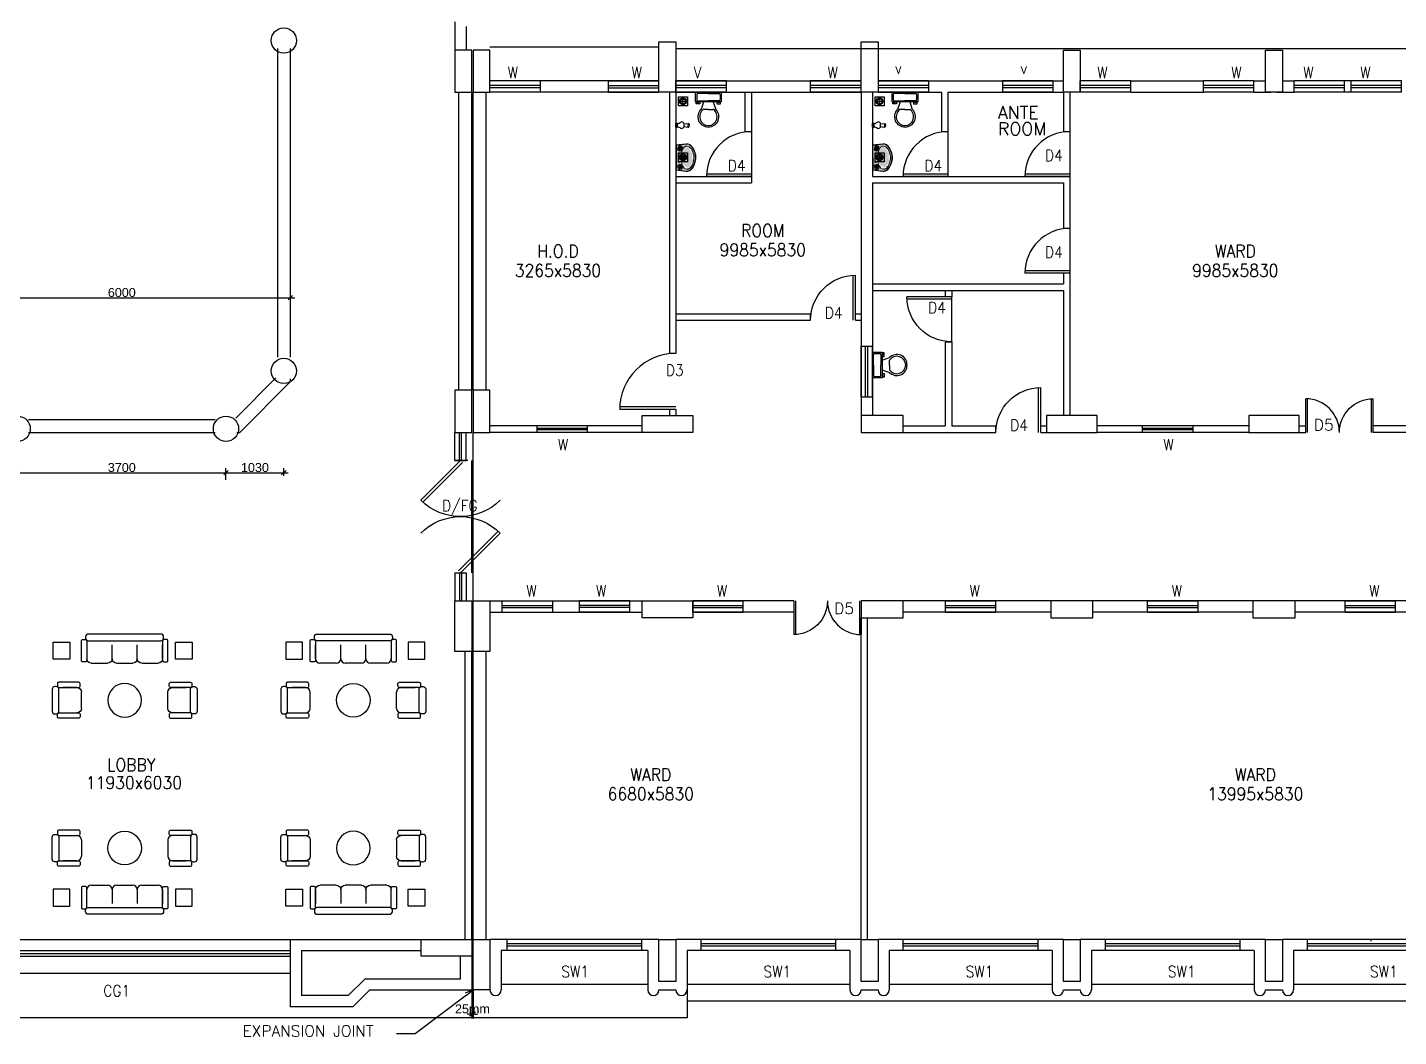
# Model space of a CAD drawing. Extents: x 10161149 to 10263331, y -3696053 to -3547728.
# Drawn here: x 10213620 to 10238035, y -3671174 to -3653199 of the extents above; entities that cross this region are included whole.
import ezdxf
from ezdxf.enums import TextEntityAlignment as Align

# ---------------------------------------------------------------- set-up
doc = ezdxf.new("R2010")
doc.units = 0
doc.header["$MEASUREMENT"] = 0
doc.header["$PDMODE"] = 35
doc.linetypes.add('DASHED', pattern=[0.75, 0.5, -0.25])
doc.layers.get('0').update_dxf_attribs({"linetype": 'CONTINUOUS'})
doc.layers.get('Defpoints').update_dxf_attribs({"linetype": 'CONTINUOUS'})
for name, color, linetype in [('25', 6, 'CONTINUOUS'), ('5', 3, 'CONTINUOUS'), ('COL', 2, 'CONTINUOUS'), ('DAS', 1, 'DASHED'), ('DIM', 8, 'CONTINUOUS'), ('dim1', 5, 'CONTINUOUS'), ('DOOR', 31, 'CONTINUOUS'), ('EWC', 5, 'CONTINUOUS'), ('Exi. Walls', 170, 'CONTINUOUS'), ('floor trap', 9, 'CONTINUOUS'), ('FUR', 6, 'CONTINUOUS'), ('Furn-Hat', 145, 'CONTINUOUS'), ('soil pipe', 10, 'CONTINUOUS'), ('tap', 8, 'CONTINUOUS'), ('Toi-Euip', 8, 'CONTINUOUS'), ('TXW', 6, 'CONTINUOUS'), ('Venti', 161, 'CONTINUOUS'), ('Window', 4, 'CONTINUOUS')]:
    doc.layers.add(name, color=color, linetype=linetype)
doc.layers.add('toi-fix', color=46, linetype='CONTINUOUS', lineweight=18)
doc.styles.add('ROMANS', font='arial.ttf')
doc.styles.get("Standard").update_dxf_attribs({"font": 'romans.shx'})
doc.dimstyles.new('int. dim', dxfattribs={"dimtxt": 160, "dimasz": 80, "dimexe": 80, "dimexo": 0, "dimgap": 10, "dimtad": 1, "dimdec": 0, "dimzin": 12, "dimdsep": 46, "dimtxsty": 'ROMANS', "dimblk": 'OBLIQUE', "dimcen": 1.5, "dimdle": 80, "dimclrd": 5, "dimclre": 5, "dimclrt": 4, "dimadec": 0, "dimazin": 0, "dimtfac": 1, "dimtdec": 0, "dimtix": 1, "dimtmove": 2, "dimatfit": 3, "dimfxl": 1, "dimtolj": 1, "dimtzin": 0, "dimlwd": -1, "dimlwe": -1, "dimarcsym": 0})

# ---------------------------------------------------------------- blocks, each defined once
blk = doc.blocks.new('WINP')
at = {"layer": 'Window'}
for p, q in [((0, 0), (0, 1)), ((0, 1), (1, 1)), ((1, 0), (1, 1)), ((0, 0.6), (1, 0.6)), ((0, 0.4), (1, 0.4)), ((0, 0), (1, 0))]:
    blk.add_line(p, q, dxfattribs=at)
blk = doc.blocks.new('_Oblique')
at = {"color": 0, "linetype": 'ByBlock', "lineweight": -2}
blk.add_line((-0.5, -0.5), (0.5, 0.5), dxfattribs=at)
blk = doc.blocks.new('*D60')
at = {"layer": 'Defpoints', "color": 0, "lineweight": -3, "transparency": 16777216}
for p in [(10217156, -3661131), (10213446, -3661255), (10217156, -3661255)]:
    blk.add_point(p, dxfattribs=at)
at = {"layer": 'dim1', "color": 5, "transparency": 16777216}
for p, q in [((10213366, -3661131), (10217236, -3661131)), ((10213446, -3661255), (10213446, -3661051)), ((10217156, -3661255), (10217156, -3661051))]:
    blk.add_line(p, q, dxfattribs=at)
at = {"layer": 'dim1', "color": 5, "transparency": 16777216, "xscale": 80, "yscale": 80, "zscale": 80, "rotation": 180}
blk.add_blockref('_Oblique', (10213446, -3661131), dxfattribs=at)
at = {"layer": 'dim1', "color": 5, "transparency": 16777216, "xscale": 80, "yscale": 80, "zscale": 80}
blk.add_blockref('_Oblique', (10217156, -3661131), dxfattribs=at)
at = {"layer": 'dim1', "color": 4, "transparency": 16777216, "insert": (10215301, -3661039), "char_height": 160, "attachment_point": 5, "style": 'ROMANS'}
blk.add_mtext('\\A1;3700', dxfattribs=at)
blk = doc.blocks.new('BLK')
at = {"layer": 'DIM', "color": 6}
blk.add_line((-1, 0), (0, 0), dxfattribs=at)
at = {"layer": 'DIM'}
blk.add_line((0, 0), (-0.97, -0.26), dxfattribs=at)
blk = doc.blocks.new('*D64')
at = {"layer": 'Defpoints', "color": 0, "lineweight": -3, "transparency": 16777216}
for p in [(10221531, -3670343), (10221556, -3670343), (10221531, -3670773)]:
    blk.add_point(p, dxfattribs=at)
at = {"layer": 'dim1', "color": 5, "transparency": 16777216}
for p, q in [((10221531, -3670343), (10221531, -3670853)), ((10221556, -3670343), (10221556, -3670853)), ((10221531, -3670773), (10221451, -3670773)), ((10221556, -3670773), (10221531, -3670773)), ((10221556, -3670773), (10221636, -3670773))]:
    blk.add_line(p, q, dxfattribs=at)
at = {"layer": 'dim1', "color": 5, "transparency": 16777216, "xscale": 80, "yscale": 80, "zscale": 80}
blk.add_blockref('_Oblique', (10221531, -3670773), dxfattribs=at)
at = {"layer": 'dim1', "color": 5, "transparency": 16777216, "xscale": 80, "yscale": 80, "zscale": 80, "rotation": 180}
blk.add_blockref('_Oblique', (10221556, -3670773), dxfattribs=at)
at = {"layer": 'dim1', "color": 4, "transparency": 16777216, "insert": (10221544, -3670681), "char_height": 160, "attachment_point": 5, "style": 'ROMANS'}
blk.add_mtext('\\A1;25mm', dxfattribs=at)
blk = doc.blocks.new('*D65')
at = {"layer": 'Defpoints', "color": 0, "lineweight": -3, "transparency": 16777216}
for p in [(10217156, -3661187), (10218186, -3661131), (10218186, -3661187)]:
    blk.add_point(p, dxfattribs=at)
at = {"layer": 'dim1', "color": 5, "transparency": 16777216}
for p, q in [((10217076, -3661131), (10218266, -3661131)), ((10217156, -3661187), (10217156, -3661051)), ((10218186, -3661187), (10218186, -3661051))]:
    blk.add_line(p, q, dxfattribs=at)
at = {"layer": 'dim1', "color": 5, "transparency": 16777216, "xscale": 80, "yscale": 80, "zscale": 80, "rotation": 180}
blk.add_blockref('_Oblique', (10217156, -3661131), dxfattribs=at)
at = {"layer": 'dim1', "color": 5, "transparency": 16777216, "xscale": 80, "yscale": 80, "zscale": 80}
blk.add_blockref('_Oblique', (10218186, -3661131), dxfattribs=at)
at = {"layer": 'dim1', "color": 4, "transparency": 16777216, "insert": (10217671, -3661039), "char_height": 160, "attachment_point": 5, "style": 'ROMANS'}
blk.add_mtext('\\A1;1030', dxfattribs=at)
blk = doc.blocks.new('DOORP')
at = {"layer": 'DOOR'}
for p, q in [((0, 0), (0, 1)), ((0.05, 0), (0.05, 0.999))]:
    blk.add_line(p, q, dxfattribs=at)
at = {"layer": 'DOOR', "color": 145}
blk.add_arc((0, 0), 1, 0, 90, dxfattribs=at)
blk = doc.blocks.new('*D80')
at = {"layer": 'Defpoints', "color": 0, "lineweight": -3, "transparency": 16777216}
for p in [(10212301, -3657857), (10218301, -3657857), (10218301, -3658013)]:
    blk.add_point(p, dxfattribs=at)
at = {"layer": 'dim1', "color": 5, "transparency": 16777216}
for p, q in [((10212221, -3658013), (10218381, -3658013)), ((10212301, -3657857), (10212301, -3658093)), ((10218301, -3657857), (10218301, -3658093))]:
    blk.add_line(p, q, dxfattribs=at)
at = {"layer": 'dim1', "color": 5, "transparency": 16777216, "xscale": 80, "yscale": 80, "zscale": 80, "rotation": 180}
blk.add_blockref('_Oblique', (10212301, -3658013), dxfattribs=at)
at = {"layer": 'dim1', "color": 5, "transparency": 16777216, "xscale": 80, "yscale": 80, "zscale": 80}
blk.add_blockref('_Oblique', (10218301, -3658013), dxfattribs=at)
at = {"layer": 'dim1', "color": 4, "transparency": 16777216, "insert": (10215301, -3657921), "char_height": 160, "attachment_point": 5, "style": 'ROMANS'}
blk.add_mtext('\\A1;6000', dxfattribs=at)
blk = doc.blocks.new('SFA')
at = {"layer": 'FUR'}
for p, q in [((5.03, 11.78), (5.03, 8.88)), ((20.45, 11.78), (20.45, 8.88)), ((4.23, 8.08), (1.76, 8.08)), ((21.25, 8.08), (23.72, 8.08)), ((5.99, 0.48), (5.99, 2.95)), ((6.79, 3.75), (9.69, 3.75)), ((10.49, 2.95), (10.49, 0.47)), ((11.29, 3.75), (14.19, 3.75)), ((14.99, 2.95), (14.99, 0.47)), ((15.79, 3.75), (18.69, 3.75)), ((19.49, 2.95), (19.49, 0.48))]:
    blk.add_line(p, q, dxfattribs=at)
for points in [[(1.03, 12.29), (1.03, 8.37, -0.414214), (0.55, 7.89), (0.31, 7.89, -0.414214), (-0.17, 8.37), (-0.17, 12.29, -0.414214), (0.31, 12.77), (0.55, 12.77, -0.414214)], [(4.79, 12.82), (4.79, 13.3, 0.414214), (4.55, 13.54), (1.03, 13.54, 0.414214), (0.79, 13.3), (0.79, 12.82, 0.414214), (1.03, 12.58), (4.55, 12.58, 0.414214)], [(4.79, 12.82), (4.79, 13.3, 0.414214), (4.55, 13.54), (1.03, 13.54, 0.414214), (0.79, 13.3), (0.79, 12.82, 0.414214), (1.03, 12.58), (4.55, 12.58, 0.414214)], [(20.69, 12.82), (20.69, 13.3, -0.414214), (20.93, 13.54), (24.45, 13.54, -0.414214), (24.69, 13.3), (24.69, 12.82, -0.414214), (24.45, 12.58), (20.93, 12.58, -0.414214)], [(20.69, 12.82), (20.69, 13.3, -0.414214), (20.93, 13.54), (24.45, 13.54, -0.414214), (24.69, 13.3), (24.69, 12.82, -0.414214), (24.45, 12.58), (20.93, 12.58, -0.414214)], [(24.45, 12.29), (24.45, 8.37, 0.414214), (24.93, 7.89), (25.17, 7.89, 0.414214), (25.65, 8.37), (25.65, 12.29, 0.414214), (25.17, 12.77), (24.93, 12.77, 0.414214)], [(4.79, 7.84), (4.79, 7.36, -0.414214), (4.55, 7.12), (1.03, 7.12, -0.414214), (0.79, 7.36), (0.79, 7.84, -0.414214), (1.03, 8.08), (4.55, 8.08, -0.414214)], [(20.69, 7.84), (20.69, 7.36, 0.414214), (20.93, 7.12), (24.45, 7.12, 0.414214), (24.69, 7.36), (24.69, 7.84, 0.414214), (24.45, 8.08), (20.93, 8.08, 0.414214)], [(5.75, 3.51), (5.27, 3.51, 0.414214), (5.03, 3.27), (5.03, -0.25, 0.414214), (5.27, -0.49), (5.75, -0.49, 0.414214), (5.99, -0.25), (5.99, 3.27, 0.414214)], [(19.73, 3.51), (20.21, 3.51, -0.414214), (20.45, 3.27), (20.45, -0.25, -0.414214), (20.21, -0.49), (19.73, -0.49, -0.414214), (19.49, -0.25), (19.49, 3.27, -0.414214)], [(6.27, -0.25), (19.2, -0.25, -0.414214), (19.68, -0.73), (19.68, -0.97, -0.414214), (19.2, -1.45), (6.27, -1.45, -0.414214), (5.79, -0.97), (5.79, -0.73, -0.414214)]]:
    blk.add_lwpolyline(points, format="xyb", close=True, dxfattribs=at)
at = {"layer": 'FUR', "linetype": 'ByBlock'}
for points in [[(3, 0), (3, 3), (0, 3), (0, 0)], [(24.78, 0), (24.78, 3), (21.78, 3), (21.78, 0)]]:
    blk.add_lwpolyline(points, close=True, dxfattribs=at)
blk.add_circle((12.74, 10.33), 3, dxfattribs=at)
at = {"layer": 'FUR'}
for centre, start, end in [((4.23, 11.78), 0, 90), ((21.25, 11.78), 90, 180), ((4.23, 8.88), 270, 0), ((21.25, 8.88), 180, 270), ((6.79, 2.95), 90, 180), ((9.69, 2.95), 0, 90), ((11.29, 2.95), 90, 180), ((14.19, 2.95), 0, 90), ((15.79, 2.95), 90, 180), ((18.69, 2.95), 0, 90)]:
    blk.add_arc(centre, 0.8, start, end, dxfattribs=at)
blk = doc.blocks.new('VENTP')
at = {"layer": 'Venti'}
for p, q in [((0, 0), (0, 1)), ((0, 1), (1, 1)), ((1, 0), (1, 1)), ((0, 0), (1, 0))]:
    blk.add_line(p, q, dxfattribs=at)
at = {"layer": 'Venti', "ltscale": 2}
for p, q in [((0, 0.6), (1, 0.6)), ((0, 0.4), (1, 0.4))]:
    blk.add_line(p, q, dxfattribs=at)
blk = doc.blocks.new('A$C70ED7303')
at = {"layer": 'EWC', "color": 11}
for p, q in [((0, 0), (229, 0)), ((229, 0), (229, -174)), ((-229, 0), (0, 0)), ((-229, -174), (-229, 0)), ((229, -174), (-229, -174)), ((-218, -207), (-218, -185)), ((-218, -185), (-174, -185)), ((-153, -207), (-218, -207)), ((-207, -44), (-207, -131)), ((0, -22), (-185, -22)), ((-185, -153), (0, -153)), ((-174, -185), (-174, -174)), ((-153, -174), (-153, -207)), ((-87, -174), (-131, -305)), ((0, -22), (185, -22)), ((185, -153), (0, -153)), ((87, -174), (131, -305)), ((153, -174), (153, -207)), ((153, -207), (218, -207)), ((174, -185), (174, -174)), ((218, -185), (174, -185)), ((207, -44), (207, -131)), ((218, -207), (218, -185)), ((0, -305), (-87, -305)), ((0, -305), (87, -305))]:
    blk.add_line(p, q, dxfattribs=at)
for centre, major_axis, start_param, end_param in [((-188, -41), (13.6, -13.6), 2.214297, 4.068888), ((-188, -134), (-13.6, -13.6), 5.35589, 7.21048), ((188, -41), (13.6, -13.6), 0.643501, 2.498091), ((188, -134), (-13.6, -13.6), 0.643501, 2.498091), ((-7, -436), (-128, -128), 4.686239, 7.105146), ((5, -435), (-113, -113), 4.541602, 7.039318), ((7, -436), (56, -172), -0.351019, 2.067888), ((-5, -435), (-113, -113), 0.814663, 3.31238)]:
    blk.add_ellipse(centre, major_axis=major_axis, ratio=1, start_param=start_param, end_param=end_param, dxfattribs=at)
blk = doc.blocks.new('A$C0B5D0E53')
at = {"layer": 'tap', "color": 7}
for p, q in [((0, 11), (0, 47)), ((0, 47), (15, 47)), ((0, 11), (12, 11)), ((1, 45), (12, 45)), ((1, 12), (12, 12)), ((12, 11), (12, 47)), ((12, 11), (15, 11)), ((15, 11), (15, 47)), ((70, 41), (110, 45)), ((70, 45), (70, 12)), ((70, 16), (110, 12))]:
    blk.add_line(p, q, dxfattribs=at)
for centre, radius, start, end in [((3, 43), 2.66, 117.11, 161.7293), ((3, 14), 2.66, 198.2707, 242.89), ((8, 99), 56.2, 277.358, 310.4214), ((8, -42), 56.2, 49.5786, 82.642), ((52, 37), 20.8, 24.7259, 109.7544), ((52, 21), 20.8, 250.2456, 335.2741), ((94, 28), 17.7, 301.8025, 58.5186), ((103, 28), 17.7, 293.45, 66.55)]:
    blk.add_arc(centre, radius, start, end, dxfattribs=at)
blk = doc.blocks.new('FT')
at = {"layer": 'floor trap', "color": 7}
for p, q in [((0, 40), (10, 40)), ((16, 40), (64, 40)), ((40, 16), (40, 64)), ((70, 40), (80, 40))]:
    blk.add_line(p, q, dxfattribs=at)
at = {"layer": 'floor trap', "color": 7, "ltscale": 100}
blk.add_lwpolyline([(80, 0), (0, 0), (0, 80), (80, 80)], close=True, dxfattribs=at)
at = {"layer": 'floor trap', "color": 7}
for radius in [30, 23.7, 21.9]:
    blk.add_circle((40, 40), radius, dxfattribs=at)
blk = doc.blocks.new('2')
at = {"layer": 'Furn-Hat'}
h = blk.add_hatch(color=200, dxfattribs=at)
h.set_gradient(color1=(176, 43, 238), color2=(222, 165, 248), one_color=1, tint=0.81, name='SPHERICAL')
edge = h.paths.add_edge_path()
edge.add_ellipse((0.83, 2.39), major_axis=(0, 2.74), ratio=1, start_angle=253.1333, end_angle=282.8458)
edge.add_ellipse((0.66, 2.28), major_axis=(0, 2.87), ratio=1, start_angle=226.9131, end_angle=256.353, ccw=False)
edge.add_ellipse((1.97, 1.03), major_axis=(0, 1.06), ratio=1, start_angle=191.403, end_angle=227.6151, ccw=False)
edge.add_ellipse((1.95, 0.79), major_axis=(-0.001, 0.832), ratio=1, start_angle=172.9435, end_angle=196.7003, ccw=False)
edge.add_line((1.85, -0.04), (0, 0.17))
edge.add_ellipse((-0.15, 0.37), major_axis=(0, 0.247), ratio=1, start_angle=216.2128, end_angle=239.0995)
edge.add_line((0.07, 0.24), (1.91, 0.03))
edge.add_ellipse((1.98, 0.81), major_axis=(0, 0.781), ratio=1, start_angle=174.8376, end_angle=213.1867)
edge.add_ellipse((1.82, 1.24), major_axis=(0, 1.23), ratio=1, start_angle=208.7339, end_angle=238.1069)
edge.add_ellipse((1.35, 1.89), major_axis=(0, 2), ratio=1, start_angle=229.2631, end_angle=252.9591)
edge.add_ellipse((0.45, 2.43), major_axis=(0, 3.03), ratio=1, start_angle=248.1478, end_angle=293.8025)
edge.add_ellipse((0.67, 2.61), major_axis=(0, 2.75), ratio=1, start_angle=292.3386, end_angle=313.7886)
edge.add_ellipse((1.96, 3.88), major_axis=(0.001, 0.944), ratio=1, start_angle=311.9795, end_angle=362.8452)
edge.add_line((1.91, 4.83), (0.06, 4.62))
edge.add_ellipse((-0.22, 4.44), major_axis=(0, 0.335), ratio=1, start_angle=301.9908, end_angle=318.3316)
edge.add_line((0, 4.69), (1.85, 4.9))
edge.add_ellipse((1.98, 3.91), major_axis=(0, 0.995), ratio=1, start_angle=311.3713, end_angle=367.5939, ccw=False)
edge.add_ellipse((0.6, 2.54), major_axis=(0, 2.94), ratio=1, start_angle=278.9603, end_angle=313.5987, ccw=False)
h = blk.add_hatch(color=200, dxfattribs=at)
h.set_gradient(color1=(176, 43, 238), color2=(222, 165, 248), one_color=1, tint=0.81, name='INVCYLINDER')
edge = h.paths.add_edge_path()
edge.add_ellipse((-0.15, 0.37), major_axis=(0, 0.247), ratio=1, start_angle=239.0995, end_angle=258.8462, ccw=False)
edge.add_line((0.07, 0.24), (0, 0.25))
edge.add_line((0, 0.25), (0, 4.61))
edge.add_line((0, 4.61), (0.06, 4.62))
edge.add_ellipse((-0.22, 4.44), major_axis=(0, 0.335), ratio=1, start_angle=279.6212, end_angle=301.9908, ccw=False)
edge.add_line((0.11, 4.5), (0.1, 0.32))
h = blk.add_hatch(color=201, dxfattribs=at)
h.set_gradient(color1=(213, 142, 246), color2=(222, 165, 248), one_color=1, tint=0.81, name='SPHERICAL')
edge = h.paths.add_edge_path()
edge.add_ellipse((-0.22, 4.44), major_axis=(0, 0.335), ratio=1, start_angle=279.6212, end_angle=301.9908)
edge.add_line((0.06, 4.62), (1.91, 4.83))
edge.add_ellipse((1.96, 3.88), major_axis=(0.001, 0.944), ratio=1, start_angle=311.9795, end_angle=362.8452, ccw=False)
edge.add_ellipse((0.67, 2.61), major_axis=(0, 2.75), ratio=1, start_angle=292.3386, end_angle=313.7886, ccw=False)
edge.add_ellipse((0.45, 2.43), major_axis=(0, 3.03), ratio=1, start_angle=248.1478, end_angle=293.8025, ccw=False)
edge.add_ellipse((1.35, 1.89), major_axis=(0, 2), ratio=1, start_angle=229.2631, end_angle=252.9591, ccw=False)
edge.add_ellipse((1.82, 1.24), major_axis=(0, 1.23), ratio=1, start_angle=208.7339, end_angle=238.1069, ccw=False)
edge.add_ellipse((1.98, 0.81), major_axis=(0, 0.781), ratio=1, start_angle=174.8376, end_angle=213.1867, ccw=False)
edge.add_line((1.91, 0.03), (0.07, 0.24))
edge.add_ellipse((-0.15, 0.37), major_axis=(0, 0.247), ratio=1, start_angle=239.0995, end_angle=258.8462)
edge.add_line((0.1, 0.32), (0.11, 4.5))
edge = h.paths.add_edge_path(flags=16)
edge.add_ellipse((0.54, 1.68), major_axis=(0.0002, 0.0643), ratio=1, start_angle=0, end_angle=360, ccw=False)
edge = h.paths.add_edge_path(flags=16)
edge.add_ellipse((0.75, 0.77), major_axis=(0.001, 0.492), ratio=1, start_angle=372.9151, end_angle=415.0496)
edge.add_ellipse((0.66, 0.93), major_axis=(0, 0.34), ratio=1, start_angle=68.6534, end_angle=118.0903)
edge.add_ellipse((1.55, 1.19), major_axis=(0, 1.26), ratio=1, start_angle=109.4436, end_angle=129.259)
edge.add_ellipse((0.76, 0.48), major_axis=(0, 0.207), ratio=1, start_angle=116.7852, end_angle=207.4853)
edge.add_ellipse((0.68, 0.84), major_axis=(0.003, 0.569), ratio=1, start_angle=198.6155, end_angle=235.2982)
edge.add_ellipse((1.01, 0.63), major_axis=(0, 0.179), ratio=1, start_angle=230.4595, end_angle=309.5311)
edge.add_arc((1.2, 0.8), 0.086, 143.8926, 223.9597, ccw=False)
edge.add_arc((1.21, 0.82), 0.0872, 59.6713, 155.4896, ccw=False)
edge.add_ellipse((2.73, 1.67), major_axis=(0, 1.67), ratio=1, start_angle=108.7156, end_angle=120.4399)
edge.add_ellipse((2.03, 1.15), major_axis=(0, 0.801), ratio=1, start_angle=113.6541, end_angle=156.3424)
edge.add_ellipse((1.91, 1.34), major_axis=(0, 0.947), ratio=1, start_angle=167.3152, end_angle=194.3844)
edge.add_ellipse((1.73, 1.61), major_axis=(0, 1.26), ratio=1, start_angle=199.4142, end_angle=242.3113)
edge.add_ellipse((0.73, 2.3), major_axis=(0, 2.47), ratio=1, start_angle=238.946, end_angle=269.4836)
edge.add_ellipse((0.23, 2.48), major_axis=(0, 2.98), ratio=1, start_angle=266.1625, end_angle=294.5971)
edge.add_ellipse((1.64, 3.2), major_axis=(0, 1.4), ratio=1, start_angle=291.6011, end_angle=328.054)
edge.add_ellipse((2, 3.79), major_axis=(0, 0.709), ratio=1, start_angle=327.5861, end_angle=383.2162)
edge.add_ellipse((2.18, 3.44), major_axis=(0, 1.1), ratio=1, start_angle=384.9893, end_angle=432.0066)
edge.add_arc((1.21, 4.06), 0.0773, 202.0693, 284.8477, ccw=False)
edge.add_arc((1.2, 4.08), 0.086, 136.0403, 216.1074, ccw=False)
edge.add_ellipse((1.01, 4.25), major_axis=(0, 0.179), ratio=1, start_angle=230.4689, end_angle=309.5405)
edge.add_ellipse((0.68, 4.04), major_axis=(-0.003, 0.569), ratio=1, start_angle=304.7018, end_angle=341.3845)
edge.add_ellipse((0.76, 4.4), major_axis=(0, 0.207), ratio=1, start_angle=332.4116, end_angle=423.1117)
edge.add_ellipse((1.55, 3.69), major_axis=(0.01, 1.26), ratio=1, start_angle=411.1189, end_angle=430.9342)
edge.add_ellipse((0.66, 3.95), major_axis=(0, 0.34), ratio=1, start_angle=61.9097, end_angle=111.3466)
edge.add_ellipse((0.75, 4.11), major_axis=(0.003, 0.492), ratio=1, start_angle=125.3669, end_angle=167.5014)
edge.add_ellipse((0.73, 3.94), major_axis=(0, 0.319), ratio=1, start_angle=163.9108, end_angle=209.8663)
edge.add_ellipse((1.14, 3.59), major_axis=(-0.002, 0.268), ratio=1, start_angle=387.9183, end_angle=433.2607, ccw=False)
edge.add_ellipse((1.07, 3.77), major_axis=(0, 0.0739), ratio=1, start_angle=281.3136, end_angle=401.6955, ccw=False)
edge.add_ellipse((2.18, 3.44), major_axis=(0, 1.1), ratio=1, start_angle=432.0066, end_angle=441.9912)
edge.add_ellipse((3.97, 2.89), major_axis=(0, 2.96), ratio=1, start_angle=436.108, end_angle=445.7027)
edge.add_ellipse((8.3, 2.4), major_axis=(0, 7.32), ratio=1, start_angle=444.4585, end_angle=449.7636)
edge.add_ellipse((8.98, 2.78), major_axis=(0.01, 8.01), ratio=1, start_angle=92.5395, end_angle=98.8367)
edge.add_ellipse((2.73, 1.67), major_axis=(0, 1.67), ratio=1, start_angle=94.0582, end_angle=108.7156)
edge.add_ellipse((1.07, 1.13), major_axis=(-0.0003, 0.0855), ratio=1, start_angle=142.4726, end_angle=276.6239, ccw=False)
edge.add_ellipse((1.14, 1.3), major_axis=(0.002, 0.268), ratio=1, start_angle=106.7393, end_angle=152.0817, ccw=False)
edge.add_ellipse((0.73, 0.94), major_axis=(-0.001, 0.319), ratio=1, start_angle=329.9021, end_angle=375.8576)
edge = h.paths.add_edge_path(flags=16)
edge.add_ellipse((0.54, 2.42), major_axis=(0.0008, 0.0643), ratio=1, start_angle=0, end_angle=360, ccw=False)
edge = h.paths.add_edge_path(flags=0)
edge.add_ellipse((1.43, 2.44), major_axis=(0, 0.216), ratio=1, start_angle=0, end_angle=360, ccw=False)
edge = h.paths.add_edge_path(flags=0)
edge.add_ellipse((1.43, 2.44), major_axis=(-0.001, 0.155), ratio=1, start_angle=0, end_angle=360, ccw=False)
edge = h.paths.add_edge_path(flags=0)
edge.add_ellipse((1.43, 2.44), major_axis=(0, 0.109), ratio=1, start_angle=0, end_angle=360, ccw=False)
edge = h.paths.add_edge_path(flags=16)
edge.add_ellipse((0.54, 3.22), major_axis=(0.0002, 0.0643), ratio=1, start_angle=0, end_angle=360, ccw=False)
h = blk.add_hatch(color=254, dxfattribs=at)
h.set_gradient(color1=(234, 198, 250), color2=(223, 166, 247), one_color=1, tint=0.81, name='SPHERICAL')
edge = h.paths.add_edge_path()
edge.add_ellipse((1.07, 3.77), major_axis=(0, 0.0739), ratio=1, start_angle=281.3136, end_angle=401.6955)
edge.add_ellipse((1.14, 3.59), major_axis=(-0.002, 0.268), ratio=1, start_angle=387.9183, end_angle=433.2607)
edge.add_ellipse((0.73, 3.94), major_axis=(0, 0.319), ratio=1, start_angle=163.9108, end_angle=209.8663, ccw=False)
edge.add_ellipse((0.75, 4.11), major_axis=(0.003, 0.492), ratio=1, start_angle=125.3669, end_angle=167.5014, ccw=False)
edge.add_ellipse((0.66, 3.95), major_axis=(0, 0.34), ratio=1, start_angle=61.9097, end_angle=111.3466, ccw=False)
edge.add_ellipse((1.55, 3.69), major_axis=(0.01, 1.26), ratio=1, start_angle=411.1189, end_angle=430.9342, ccw=False)
edge.add_ellipse((0.76, 4.4), major_axis=(0, 0.207), ratio=1, start_angle=332.4116, end_angle=423.1117, ccw=False)
edge.add_ellipse((0.68, 4.04), major_axis=(-0.003, 0.569), ratio=1, start_angle=304.7018, end_angle=341.3845, ccw=False)
edge.add_ellipse((1.01, 4.25), major_axis=(0, 0.179), ratio=1, start_angle=230.4689, end_angle=309.5405, ccw=False)
edge.add_arc((1.2, 4.08), 0.086, 136.0403, 216.1074)
edge.add_arc((1.21, 4.06), 0.0773, 202.0693, 284.8477)
edge.add_ellipse((2.18, 3.44), major_axis=(0, 1.1), ratio=1, start_angle=384.9893, end_angle=432.0066)
h = blk.add_hatch(color=254, dxfattribs=at)
h.set_gradient(color1=(234, 198, 250), color2=(223, 166, 247), one_color=1, tint=0.81, name='SPHERICAL')
edge = h.paths.add_edge_path()
edge.add_ellipse((1.64, 3.2), major_axis=(0, 1.4), ratio=1, start_angle=291.6011, end_angle=328.054)
edge.add_ellipse((0.23, 2.48), major_axis=(0, 2.98), ratio=1, start_angle=266.1625, end_angle=294.5971, ccw=False)
edge.add_ellipse((0.73, 2.3), major_axis=(0, 2.47), ratio=1, start_angle=238.946, end_angle=269.4836, ccw=False)
edge.add_ellipse((1.73, 1.61), major_axis=(0, 1.26), ratio=1, start_angle=199.4142, end_angle=242.3113, ccw=False)
edge.add_ellipse((1.91, 1.34), major_axis=(0, 0.947), ratio=1, start_angle=167.3152, end_angle=194.3844, ccw=False)
edge.add_ellipse((2.03, 1.15), major_axis=(0, 0.801), ratio=1, start_angle=113.6541, end_angle=156.3424, ccw=False)
edge.add_ellipse((2.73, 1.67), major_axis=(0, 1.67), ratio=1, start_angle=94.0582, end_angle=120.4399, ccw=False)
edge.add_ellipse((8.98, 2.78), major_axis=(0.01, 8.01), ratio=1, start_angle=92.5395, end_angle=98.8367, ccw=False)
edge.add_ellipse((8.3, 2.4), major_axis=(0, 7.32), ratio=1, start_angle=444.4585, end_angle=449.7636, ccw=False)
edge.add_ellipse((3.97, 2.89), major_axis=(0, 2.96), ratio=1, start_angle=436.108, end_angle=445.7027, ccw=False)
edge.add_ellipse((2.18, 3.44), major_axis=(0, 1.1), ratio=1, start_angle=384.9893, end_angle=441.9912, ccw=False)
edge.add_ellipse((2, 3.79), major_axis=(0, 0.709), ratio=1, start_angle=327.5861, end_angle=383.2162, ccw=False)
edge = h.paths.add_edge_path(flags=16)
edge.add_ellipse((1.43, 2.44), major_axis=(0, 0.216), ratio=1, start_angle=0, end_angle=360, ccw=False)
edge = h.paths.add_edge_path(flags=0)
edge.add_ellipse((1.43, 2.44), major_axis=(-0.001, 0.155), ratio=1, start_angle=0, end_angle=360, ccw=False)
edge = h.paths.add_edge_path(flags=0)
edge.add_ellipse((1.43, 2.44), major_axis=(0, 0.109), ratio=1, start_angle=0, end_angle=360, ccw=False)
h = blk.add_hatch(color=254, dxfattribs=at)
h.set_gradient(color1=(234, 198, 250), color2=(223, 166, 247), one_color=1, tint=0.81, name='SPHERICAL')
edge = h.paths.add_edge_path()
edge.add_ellipse((1.55, 1.19), major_axis=(0, 1.26), ratio=1, start_angle=109.4436, end_angle=129.259)
edge.add_ellipse((0.76, 0.48), major_axis=(0, 0.207), ratio=1, start_angle=116.7852, end_angle=207.4853)
edge.add_ellipse((0.68, 0.84), major_axis=(0.003, 0.569), ratio=1, start_angle=198.6155, end_angle=235.2982)
edge.add_ellipse((1.01, 0.63), major_axis=(0, 0.179), ratio=1, start_angle=230.4595, end_angle=309.5311)
edge.add_arc((1.2, 0.8), 0.086, 143.8926, 223.9597, ccw=False)
edge.add_arc((1.21, 0.82), 0.0872, 59.6713, 155.4896, ccw=False)
edge.add_ellipse((2.73, 1.67), major_axis=(0, 1.67), ratio=1, start_angle=108.7156, end_angle=120.4399, ccw=False)
edge.add_ellipse((1.07, 1.13), major_axis=(-0.0003, 0.0855), ratio=1, start_angle=142.4726, end_angle=276.6239, ccw=False)
edge.add_ellipse((1.14, 1.3), major_axis=(0.002, 0.268), ratio=1, start_angle=106.7393, end_angle=152.0817, ccw=False)
edge.add_ellipse((0.73, 0.94), major_axis=(-0.001, 0.319), ratio=1, start_angle=329.9021, end_angle=375.8576)
edge.add_ellipse((0.75, 0.77), major_axis=(0.001, 0.492), ratio=1, start_angle=372.9151, end_angle=415.0496)
edge.add_ellipse((0.66, 0.93), major_axis=(0, 0.34), ratio=1, start_angle=68.6534, end_angle=118.0903)
at = {"layer": 'toi-fix', "color": 7}
for p, q in [((0, 4.69), (1.85, 4.9)), ((0, 4.61), (1.91, 4.83)), ((0, 0.17), (0, 4.69)), ((0.1, 0.32), (0.11, 4.5)), ((0.67, 3.22), (0.39, 3.22)), ((0.54, 3.34), (0.54, 3.08)), ((0.54, 2.55), (0.54, 2.28)), ((1.43, 2.14), (1.43, 2.74)), ((0, 0.25), (1.91, 0.03)), ((0, 0.17), (1.85, -0.04)), ((0.72, 2.42), (0.39, 2.42)), ((0.72, 1.68), (0.39, 1.68)), ((0.54, 1.8), (0.54, 1.54)), ((1.73, 2.44), (1.12, 2.44))]:
    blk.add_line(p, q, dxfattribs=at)
at = {"layer": 'toi-fix', "color": 7, "extrusion": (0, 0, -1)}
for centre, major_axis, start_param, end_param in [((1.98, 3.91), (0, 0.995), -0.132539, 0.848731), ((-0.22, 4.44), (0, 0.335), 0.727251, 1.402875), ((0.66, 3.95), (0, 0.34), 4.33982, 5.202657), ((0.75, 4.11), (0.003, 0.492), 3.359735, 4.09512), ((1.55, 3.69), (0.01, 1.26), -1.238036, -0.892193), ((0.54, 3.22), (0.0002, 0.0643), 3.139035, 9.42222), ((0.54, 2.42), (0.0008, 0.0643), 3.12883, 9.412015), ((0.76, 4.4), (0, 0.207), -1.101507, 0.481509), ((0.73, 3.94), (0, 0.319), 2.620328, 3.422401), ((0.68, 4.04), (-0.003, 0.569), 0.324902, 0.965135), ((1.14, 3.59), (-0.002, 0.268), -1.278641, -0.487266), ((8.3, 2.4), (0, 7.32), -1.56667, -1.474079), ((1.07, 3.77), (0, 0.0739), -0.727724, 1.373337), ((3.97, 2.89), (0, 2.96), -1.495794, -1.328336), ((2.18, 3.44), (0, 1.1), -1.431017, -0.436146), ((1.2, 4.08), (-0.0608, 0.0608), 4.867594, 6.265028), ((1.01, 4.25), (0, 0.179), 0.880684, 2.260744), ((1.21, 4.06), (0.0547, 0.0547), 2.097053, 3.541809), ((1.43, 2.44), (0, 0.216), 3.141254, 9.424439), ((1.43, 2.44), (-0.001, 0.155), 3.145308, 9.428493), ((1.43, 2.44), (0, 0.109), 3.142047372431534, 9.42523267961112), ((2, 3.79), (0, 0.709), -0.405199, 0.56573), ((1.96, 3.88), (0.001, 0.944), -0.049658, 0.838116), ((1.64, 3.2), (0, 1.4), 0.557563, 1.193786), ((0.67, 2.61), (0, 2.75), 0.806541, 1.180915), ((0.6, 2.54), (0, 2.94), 0.809856, 1.41441), ((0.23, 2.48), (0, 2.98), 1.141495, 1.637774), ((0.45, 2.43), (0, 3.03), 1.155365, 1.952189), ((0.83, 2.39), (0, 2.74), 1.346594, 1.865175), ((-0.15, 0.37), (0, 0.247), 1.765467, 2.50956), ((0.66, 0.93), (0, 0.34), 4.222121, 5.084958), ((0.75, 0.77), (0.001, 0.492), -0.960797, -0.225412), ((1.55, 1.19), (0, 1.26), 4.027191, 4.373034), ((0.54, 1.68), (0.0002, 0.0643), 3.139035, 9.42222), ((0.76, 0.48), (0, 0.207), 2.661884, 4.2449), ((0.73, 0.94), (-0.001, 0.319), -0.276767, 0.525307), ((0.68, 0.84), (0.003, 0.569), 2.176458, 2.816691), ((1.14, 1.3), (0.002, 0.268), 3.628858, 4.420234), ((8.98, 2.78), (0.01, 8.01), 4.558159, 4.668067), ((1.07, 1.13), (-0.0003, 0.0855), 1.455188, 3.796569), ((2.73, 1.67), (0, 1.67), 4.181112, 4.641559), ((1.2, 0.8), (-0.0608, 0.0608), 4.730546, 6.12798), ((1.21, 0.82), (0.0617, 0.0617), 4.354779, 6.027124), ((1.01, 0.63), (0, 0.179), 0.880848, 2.260908), ((2.03, 1.15), (0, 0.801), 3.554495, 4.299548), ((1.91, 1.34), (0, 0.947), 2.890537, 3.362984), ((1.98, 0.81), (0, 0.781), 2.562376, 3.231693), ((1.73, 1.61), (0, 1.26), 2.054055, 2.802751), ((1.97, 1.03), (0, 1.06), 2.310552, 2.942572), ((1.82, 1.24), (0, 1.23), 2.127435, 2.640092), ((0.66, 2.28), (0, 2.87), 1.808981, 2.322804), ((0.73, 2.3), (0, 2.47), 1.579809, 2.112792), ((1.35, 1.89), (0, 2), 1.868215, 2.281789), ((1.95, 0.79), (-0.001, 0.832), 2.850118, 3.264751)]:
    blk.add_ellipse(centre, major_axis=major_axis, ratio=1, start_param=start_param, end_param=end_param, dxfattribs=at)

msp = doc.modelspace()

# ---------------------------------------------------------------- linework, layer by layer
at = {"layer": '25'}
for p, q in [((10218071, -3653576.4), (10218071, -3659074.3)), ((10218301, -3653576.4), (10218301, -3659074.3)), ((10226511, -3655053), (10226511, -3655853)), ((10230011, -3655053), (10230011, -3655853)), ((10232181, -3655053), (10232181, -3655853)), ((10232181, -3656776.3), (10232181, -3657576.3)), ((10230078.5, -3658798), (10230078.5, -3657998)), ((10218045.4, -3659443.3), (10217331.4, -3660157.3)), ((10218301, -3659461.1), (10218301, -3659513)), ((10218301, -3659513), (10217401, -3660413)), ((10213639.7, -3660183), (10216962.3, -3660183)), ((10213639.7, -3660413), (10216962.3, -3660413)), ((10212301, -3669443), (10218301, -3669443)), ((10212301, -3669643), (10218301, -3669643)), ((10212301, -3669693), (10218301, -3669693)), ((10212301, -3669743), (10218301, -3669743)), ((10212301, -3670043), (10218301, -3670043))]:
    msp.add_line(p, q, dxfattribs=at)
at = {"layer": 'COL', "color": 2}
for points in [[(10221231, -3653603), (10221231, -3654353), (10221531, -3654353), (10221531, -3653603)], [(10221556, -3653603), (10221556, -3654353), (10221856, -3654353), (10221856, -3653603)], [(10224866, -3654353), (10224866, -3653453), (10225166, -3653453), (10225166, -3654353)], [(10228466, -3654353), (10228466, -3653453), (10228766, -3653453), (10228766, -3654353)], [(10232066, -3654353), (10232066, -3653603), (10232366, -3653603), (10232366, -3654353)], [(10235666, -3654353), (10235666, -3653603), (10235966, -3653603), (10235966, -3654353)], [(10221231, -3659663), (10221231, -3660413), (10221531, -3660413), (10221531, -3659663)], [(10221556, -3659663), (10221556, -3660413), (10221856, -3660413), (10221856, -3659663)], [(10224566, -3660413), (10224566, -3660113), (10225466, -3660113), (10225466, -3660413)], [(10229216, -3660413), (10229216, -3660113), (10228466, -3660113), (10228466, -3660413)], [(10232666, -3660413), (10232666, -3660113), (10231766, -3660113), (10231766, -3660413)], [(10236266, -3660413), (10236266, -3660113), (10235366, -3660113), (10235366, -3660413)], [(10221231, -3664313), (10221231, -3663413), (10221531, -3663413), (10221531, -3664313)], [(10221556, -3664313), (10221556, -3663413), (10221856, -3663413), (10221856, -3664313)], [(10224566, -3663713), (10224566, -3663413), (10225466, -3663413), (10225466, -3663713)], [(10229216, -3663713), (10229216, -3663413), (10228466, -3663413), (10228466, -3663713)], [(10232591, -3663713), (10232591, -3663413), (10231841, -3663413), (10231841, -3663713)], [(10236191, -3663713), (10236191, -3663413), (10235441, -3663413), (10235441, -3663713)], [(10220631, -3669443), (10221531, -3669443), (10221531, -3669743), (10220631, -3669743)], [(10221556, -3670343), (10221556, -3669443), (10221856, -3669443), (10221856, -3670343)], [(10224866, -3670193), (10224866, -3669443), (10225166, -3669443), (10225166, -3670193)], [(10228466, -3670193), (10228466, -3669443), (10228766, -3669443), (10228766, -3670193)], [(10232066, -3670193), (10232066, -3669443), (10232366, -3669443), (10232366, -3670193)], [(10235666, -3670193), (10235666, -3669443), (10235966, -3669443), (10235966, -3670193)]]:
    msp.add_lwpolyline(points, close=True, dxfattribs=at)
for centre in [(10218186, -3653433), (10218186, -3659317.7), (10213446.3, -3660348), (10217155.7, -3660348)]:
    msp.add_circle(centre, 225, dxfattribs=at)
at = {"layer": 'DAS', "linetype": 'Continuous'}
for p, q in [((10224866, -3653553), (10221856, -3653553)), ((10241051, -3653583), (10225166, -3653583)), ((10221531, -3659663), (10221531, -3654383)), ((10221556, -3659663), (10221556, -3654383)), ((10217349.1, -3660413), (10217401, -3660413)), ((10221556, -3663413), (10221556, -3660413)), ((10221531, -3662913), (10221531, -3660913)), ((10221531, -3669443), (10221531, -3664313)), ((10221556, -3669443), (10221556, -3664313)), ((10222056, -3670243), (10224671, -3670243)), ((10225366, -3670243), (10228271, -3670243)), ((10225366, -3670243), (10225366, -3670843)), ((10228966, -3670243), (10231871, -3670243)), ((10232566, -3670243), (10235471, -3670243)), ((10236166, -3670243), (10239071, -3670243)), ((10221531, -3670343), (10221531, -3670843)), ((10221556, -3670343), (10221556, -3670843)), ((10258011, -3670543), (10225366, -3670543)), ((10225366, -3670843), (10205236, -3670843))]:
    msp.add_line(p, q, dxfattribs=at)
at = {"layer": 'dim1'}
for p, q in [((10221461, -3660913), (10221231, -3660913)), ((10237539.5, -3669453.2), (10237539.5, -3669473.2)), ((10221436.6, -3670433.8), (10220526.7, -3671126.2)), ((10220526.7, -3671126.2), (10220194, -3671126.2))]:
    msp.add_line(p, q, dxfattribs=at)
at = {"layer": 'Exi. Walls'}
for p, q in [((10221231, -3653100.4), (10221231, -3653603)), ((10221431, -3653183.2), (10221431, -3653603)), ((10221301, -3659663), (10221301, -3654353)), ((10221531, -3659663), (10221531, -3654353)), ((10221556, -3659663), (10221556, -3654353)), ((10221786, -3659663), (10221786, -3654353)), ((10224866, -3654153), (10221856, -3654153)), ((10224866, -3654353), (10221856, -3654353)), ((10225051, -3654353), (10225051, -3659004.8)), ((10225166, -3654153), (10228466, -3654153)), ((10225166, -3654353), (10228466, -3654353)), ((10225166, -3654353), (10225166, -3659004.8)), ((10226396, -3654353), (10226396, -3655053)), ((10226511, -3654353), (10226511, -3655053)), ((10228466, -3654353), (10228466, -3660113)), ((10228666, -3654353), (10228666, -3655853)), ((10228766, -3654153), (10232066, -3654153)), ((10228766, -3654353), (10229896, -3654353)), ((10229896, -3654353), (10229896, -3655053)), ((10230011, -3654353), (10232066, -3654353)), ((10230011, -3654353), (10230011, -3655053)), ((10232066, -3654353), (10232066, -3655053)), ((10232166, -3654353), (10232166, -3654353)), ((10232181, -3654353), (10232181, -3655053)), ((10233266, -3654153), (10234558.5, -3654153)), ((10233266, -3654353), (10234558.5, -3654353)), ((10235458.5, -3654153), (10235666, -3654153)), ((10235458.5, -3654353), (10235758.5, -3654353)), ((10235873.5, -3654353), (10236173.5, -3654353)), ((10235966, -3654153), (10236173.5, -3654153)), ((10237188.5, -3654153), (10237073.5, -3654153)), ((10237188.5, -3654353), (10237073.5, -3654353)), ((10226396, -3655053), (10226511, -3655053)), ((10229896, -3655053), (10230011, -3655053)), ((10232066, -3655053), (10232181, -3655053)), ((10225166, -3655853), (10226511, -3655853)), ((10225166, -3655968), (10226511, -3655968)), ((10228666, -3655853), (10232181, -3655853)), ((10228666, -3655968), (10232066, -3655968)), ((10228666, -3655968), (10228666, -3660113)), ((10232066, -3655968), (10232066, -3656776.3)), ((10232181, -3655853), (10232181, -3655968)), ((10232181, -3655968), (10232181, -3656776.3)), ((10232066, -3656776.3), (10232181, -3656776.3)), ((10228666, -3657768), (10232066, -3657768)), ((10232066, -3657576.3), (10232066, -3657768)), ((10232181, -3657576.3), (10232181, -3660113)), ((10232181, -3657576.3), (10232181, -3657691.3)), ((10228666, -3657883), (10232066, -3657883)), ((10232066, -3657883), (10232066, -3660113)), ((10225166, -3658298), (10227566, -3658298)), ((10225166, -3658413), (10227566, -3658413)), ((10228366, -3658298), (10228466, -3658298)), ((10228366, -3658413), (10228466, -3658413)), ((10225166, -3659004.8), (10225051, -3659004.8)), ((10229963.5, -3658798), (10230078.5, -3658798)), ((10225051, -3660004.8), (10225051, -3660113)), ((10225166, -3660004.8), (10225166, -3660113)), ((10224566, -3660298), (10221856, -3660298)), ((10224566, -3660413), (10221856, -3660413)), ((10229216, -3660298), (10229963.5, -3660298)), ((10229216, -3660413), (10230866, -3660413)), ((10230078.5, -3660298), (10230866, -3660298)), ((10231666, -3660298), (10231766, -3660298)), ((10231666, -3660413), (10231766, -3660413)), ((10235366, -3660298), (10232666, -3660298)), ((10235366, -3660413), (10232666, -3660413)), ((10236266, -3660298), (10236381, -3660298)), ((10236266, -3660413), (10236381, -3660413)), ((10241651, -3660298), (10237581, -3660298)), ((10241651, -3660413), (10237581, -3660413)), ((10221856, -3663413), (10224566, -3663413)), ((10227266, -3663413), (10225466, -3663413)), ((10228466, -3663413), (10228466, -3663528)), ((10231841, -3663413), (10229216, -3663413)), ((10235441, -3663413), (10232591, -3663413)), ((10239041, -3663413), (10236191, -3663413)), ((10221856, -3663613), (10224566, -3663613)), ((10227266, -3663613), (10225466, -3663613)), ((10231841, -3663613), (10229216, -3663613)), ((10235441, -3663613), (10232591, -3663613)), ((10239041, -3663613), (10236191, -3663613)), ((10228466, -3669443), (10228466, -3663713)), ((10228581, -3669443), (10228581, -3663713)), ((10221416, -3669443), (10221416, -3664313)), ((10221531, -3669443), (10221531, -3664313)), ((10221556, -3669443), (10221556, -3664313)), ((10221786, -3669443), (10221786, -3664313)), ((10218301, -3669443), (10218301, -3670643)), ((10218301, -3669443), (10220631, -3669443)), ((10218301, -3669443), (10218301, -3670043)), ((10218416, -3669443), (10218831, -3669443)), ((10222161, -3669443), (10221856, -3669443)), ((10224866, -3669443), (10224561, -3669443)), ((10225616, -3669443), (10225166, -3669443)), ((10228466, -3669443), (10228016, -3669443)), ((10229216, -3669443), (10228766, -3669443)), ((10232066, -3669443), (10231616, -3669443)), ((10232816, -3669443), (10232366, -3669443)), ((10235666, -3669443), (10235216, -3669443)), ((10236416, -3669443), (10235966, -3669443)), ((10218501, -3669643), (10218501, -3670443)), ((10218501, -3669643), (10220631, -3669643)), ((10218501, -3669643), (10218831, -3669643)), ((10221331, -3670143), (10221331, -3669743)), ((10221531, -3669743), (10221531, -3670343)), ((10222056, -3669643), (10222056, -3670343)), ((10222161, -3669643), (10222056, -3669643)), ((10224666, -3669643), (10224561, -3669643)), ((10225366, -3669643), (10225366, -3670343)), ((10225616, -3669643), (10225366, -3669643)), ((10228266, -3669643), (10228016, -3669643)), ((10228966, -3669643), (10228966, -3670343)), ((10229216, -3669643), (10228966, -3669643)), ((10231866, -3669643), (10231616, -3669643)), ((10232566, -3669643), (10232566, -3670343)), ((10232816, -3669643), (10232566, -3669643)), ((10235466, -3669643), (10235216, -3669643)), ((10236166, -3669643), (10236166, -3670343)), ((10236416, -3669643), (10236166, -3669643)), ((10219333.2, -3670443), (10219633.2, -3670143)), ((10219633.2, -3670143), (10221331, -3670143)), ((10219333.2, -3670443), (10218501, -3670443)), ((10219416, -3670643), (10219716, -3670343)), ((10219716, -3670343), (10221531, -3670343)), ((10224866, -3670343), (10225166, -3670343)), ((10228466, -3670343), (10228766, -3670343)), ((10232066, -3670343), (10232366, -3670343)), ((10235666, -3670343), (10235966, -3670343)), ((10219416, -3670643), (10218301, -3670643))]:
    msp.add_line(p, q, dxfattribs=at)
at = {"layer": 'Exi. Walls', "linetype": 'Continuous'}
for p, q in [((10226511, -3655853), (10226511, -3655968)), ((10229963.5, -3657883), (10229963.5, -3657998)), ((10230078.5, -3657883), (10230078.5, -3657998)), ((10227566, -3658413), (10227566, -3658298)), ((10229963.5, -3658798), (10229963.5, -3660298)), ((10230078.5, -3658798), (10230078.5, -3660298)), ((10230866, -3660413), (10230866, -3660298))]:
    msp.add_line(p, q, dxfattribs=at)
at = {"layer": 'Exi. Walls'}
for points in [[(10224666, -3669643), (10224666, -3670343, 1), (10224866, -3670343)], [(10228266, -3669643), (10228266, -3670343, 1), (10228466, -3670343)], [(10231866, -3669643), (10231866, -3670343, 1), (10232066, -3670343)], [(10235466, -3669643), (10235466, -3670343, 1), (10235666, -3670343)]]:
    msp.add_lwpolyline(points, format="xyb", dxfattribs=at)
for centre in [(10221956, -3670343), (10225266, -3670343), (10228866, -3670343), (10232466, -3670343), (10236066, -3670343)]:
    msp.add_arc(centre, 100, 180, 0, dxfattribs=at)

# ---------------------------------------------------------------- block references
at = {"layer": '5'}
for name, p, xscale, yscale, zscale, rotation in [('DOORP', (10226511, -3655853), 800, 800, 800.000000000011, 90), ('DOORP', (10230011, -3655853), 800, 800, 800.000000000011, 90), ('DOORP', (10232181, -3655853), 800, 800, 800.000000000011, 90), ('DOORP', (10232181, -3657576.3), 800, 800, 800.000000000011, 90), ('DOORP', (10230078.5, -3657998), -800, 800, 800.000000000011, 90), ('DOORP', (10225166, -3660004.8), 1000, 1000, 1000.000000000014, 90), ('WINP', (10221231, -3660913), -500, 200, 500.0000000000069, 270), ('DOORP', (10221331, -3660913), -999.9999999999836, 1000, 1000.000000000014, 134.9999999999999), ('DOORP', (10221331, -3662913), -999.9999999999836, 1000, 1000.000000000014, 315), ('WINP', (10221231, -3662913), 500, 200, 500.0000000000069, 270), ('DOORP', (10227266, -3663413), -600, 600, 600.0000000000084, 180), ('DOORP', (10228466, -3663413), 600, 600, 600.0000000000084, 180)]:
    msp.add_blockref(name, p, dxfattribs=dict(at, xscale=xscale, yscale=yscale, zscale=zscale, rotation=rotation))
for name, p, xscale, yscale, zscale in [('DOORP', (10228366, -3658413), -800, 800, 800.000000000011), ('DOORP', (10231666, -3660413), -800, 800, 800.000000000011), ('DOORP', (10236381, -3660413), 600, 600, 600.0000000000084), ('DOORP', (10237581, -3660413), -600, 600, 600.0000000000084), ('WINP', (10223595.9, -3660413), -900, 115, 900), ('WINP', (10234375.7, -3660413), -900, 115, 900), ('WINP', (10224561, -3669643), -2400, 200, 2400.000000000034), ('WINP', (10228016, -3669643), -2400, 200, 2400.000000000034), ('WINP', (10231616, -3669643), -2400, 200, 2400.000000000034), ('WINP', (10235216, -3669643), -2400, 200, 2400.000000000034), ('WINP', (10238816, -3669643), -2400, 200, 2400.000000000034)]:
    msp.add_blockref(name, p, dxfattribs=dict(at, xscale=xscale, yscale=yscale, zscale=zscale))
at = {"layer": 'DIM'}
for name, p, xscale, yscale, zscale in [('WINP', (10222756, -3654353), -900, 200, 900.0000000000124), ('WINP', (10223966, -3654353), 900, 200, 900.0000000000124), ('WINP', (10226066, -3654353), -900, 200, 900.0000000000124), ('WINP', (10228466, -3654353), -900, 200, 900.0000000000124), ('WINP', (10233266, -3654353), -900, 200, 900.0000000000124), ('WINP', (10235458.5, -3654353), -900, 200, 900.0000000000124), ('WINP', (10237073.5, -3654353), -900, 200, 900.0000000000124), ('WINP', (10238088.5, -3654353), -900, 200, 900.0000000000124), ('WINP', (10222073.7, -3663613), 900, 200, 900.0000000000124), ('WINP', (10224348.3, -3663613), -900, 200, 900.0000000000124), ('WINP', (10225466, -3663613), 900, 200, 900.0000000000124), ('WINP', (10229966, -3663613), 900, 200, 900.0000000000124), ('WINP', (10233566, -3663613), 900, 200, 900.0000000000124), ('WINP', (10237081.4, -3663613), 900, 200, 900.0000000000124), ('SFA', (10214077.7, -3668849.8), 100, 100, 100.0000000000014), ('SFA', (10220697.5, -3668849.8), -100, 100, 100.0000000000014)]:
    msp.add_blockref(name, p, dxfattribs=dict(at, xscale=xscale, yscale=yscale, zscale=zscale))
at = {"layer": 'DIM', "linetype": 'Continuous', "xscale": 900, "yscale": 200, "zscale": 900.0000000000124, "rotation": 180}
for p in [(10229666, -3654153), (10231881, -3654153)]:
    msp.add_blockref('VENTP', p, dxfattribs=at)
at = {"layer": 'DIM'}
for name, p, xscale, yscale, zscale, rotation in [('WINP', (10228466, -3659777.9), -900, 200, 900.0000000000124, 270), ('SFA', (10214077.7, -3664150.5), -100, 100, 100.0000000000014, 180), ('SFA', (10220697.5, -3664150.5), 100, 100, 100.0000000000014, 180)]:
    msp.add_blockref(name, p, dxfattribs=dict(at, xscale=xscale, yscale=yscale, zscale=zscale, rotation=rotation))
at = {"layer": 'dim1'}
for name, p, xscale, yscale, zscale, rotation in [('2', (10225166, -3655275.3), -100, 100, 100.0000000000014, 180), ('2', (10228666, -3655275.3), -100, 100, 100.0000000000014, 180), ('BLK', (10221556, -3670343), -149.9999999995139, 150, 150.0000000000021, 217.2675225880577)]:
    msp.add_blockref(name, p, dxfattribs=dict(at, xscale=xscale, yscale=yscale, zscale=zscale, rotation=rotation))
at = {"layer": 'soil pipe', "xscale": 2, "yscale": 2, "zscale": 2}
for p in [(10225213.2, -3654594.4), (10228713.2, -3654594.4), (10225213.2, -3655591.6), (10228713.2, -3655591.6)]:
    msp.add_blockref('FT', p, dxfattribs=at)
at = {"layer": 'Toi-Euip', "ltscale": 100, "xscale": 2, "yscale": 2, "zscale": 2}
for p in [(10225166, -3654998.2), (10228666, -3654998.2)]:
    msp.add_blockref('A$C0B5D0E53', p, dxfattribs=at)
at = {"layer": 'toi-fix', "linetype": 'Continuous'}
for p in [(10225745.3, -3654353), (10229245.3, -3654353)]:
    msp.add_blockref('A$C70ED7303', p, dxfattribs=at)
at = {"layer": 'toi-fix', "linetype": 'Continuous', "rotation": 90}
msp.add_blockref('A$C70ED7303', (10228666, -3659211.9), dxfattribs=at)

# ---------------------------------------------------------------- texts
at = {"layer": 'dim1'}
msp.add_text('EXPANSION JOINT', height=200, dxfattribs=at).set_placement((10217452.9, -3671174.3))
at = {"layer": 'TXW', "width": 0.9}
for s, height, p in [('v', 200, (10229066.2, -3654026.6)), ('v', 200, (10231301.4, -3654026.6)), ('W', 200, (10222173.5, -3654100.4)), ('W', 200, (10224377.1, -3654100.4)), ('V', 200, (10225483.5, -3654100.4)), ('W', 200, (10227868.1, -3654100.4)), ('W', 200, (10232668.1, -3654100.4)), ('W', 200, (10235056.3, -3654100.4)), ('W', 200, (10236337.4, -3654100.4)), ('W', 200, (10237352.4, -3654100.4)), ('D4', 200, (10226091, -3655760.6)), ('D4', 200, (10229591, -3655760.6)), ('D4', 200, (10231738.6, -3655578.5)), ('D4', 200, (10231738.6, -3657301.8)), ('D4', 200, (10227820.5, -3658383.7)), ('D4', 200, (10229658.5, -3658290.3)), ('D3', 200, (10224989.6, -3659404.9)), ('D4', 200, (10231120.5, -3660383.7)), ('W', 200, (10223066.1, -3660731.8)), ('W', 200, (10233845.8, -3660731.8)), ('D/FG', 200, (10221002.8, -3661817.6)), ('W', 200, (10222504.4, -3663334.6)), ('W', 200, (10223746.1, -3663334.6)), ('W', 200, (10225896.7, -3663334.6)), ('W', 200, (10230396.7, -3663334.6)), ('W', 200, (10233996.7, -3663334.6)), ('W', 200, (10237512.2, -3663334.6)), ('LOBBY', 225, (10215039.8, -3666444.9)), ('11930x6030', 225, (10214662.2, -3666764.1)), ('SW1', 200, (10223126.7, -3670116.8)), ('SW1', 200, (10226726.7, -3670116.8)), ('SW1', 200, (10230326.7, -3670116.8)), ('SW1', 200, (10233926.7, -3670116.8)), ('SW1', 200, (10237526.7, -3670116.8)), ('CG1', 200, (10214971.3, -3670457.3))]:
    msp.add_text(s, height=height, dxfattribs=at).set_placement(p)
at = {"layer": 'TXW'}
for s, height, p in [('ANTE  ', 225, (10230902.7, -3654824.8)), ('ROOM', 225, (10230902.7, -3655117.6)), ('D5', 200, (10236526.5, -3660379)), ('D5', 200, (10227987.2, -3663646.9))]:
    msp.add_text(s, height=height, dxfattribs=at).set_placement(p)
at = {"layer": 'TXW', "width": 0.9}
for s, p in [('ROOM', (10226714.6, -3656818.3)), ('9985x5830', (10226714.6, -3657161.9)), ('H.O.D', (10223067.5, -3657184.3)), ('WARD', (10235128, -3657184.3)), ('3265x5830', (10223067.5, -3657527.8)), ('9985x5830', (10235128, -3657527.8)), ('WARD', (10224720.2, -3666508.7)), ('WARD', (10235484.7, -3666508.7)), ('6680x5830', (10224720.2, -3666852.3)), ('13995x5830', (10235484.7, -3666852.3))]:
    msp.add_text(s, height=225, dxfattribs=at).set_placement(p, align=Align.MIDDLE)

# ---------------------------------------------------------------- dimensions: what is measured, and where the dimension line sits
at = {"layer": 'dim1'}
for base, p1, p2, text, picture, middle in [((10218301, -3658012.5), (10212301, -3657857.2), (10218301, -3657857.2), '6000', '*D80', (10215301, -3657920.8)), ((10217155.7, -3661130.6), (10213446.3, -3661255.3), (10217155.7, -3661255.3), '3700', '*D60', (10215301, -3661038.9)), ((10218186, -3661130.6), (10217155.7, -3661186.7), (10218186, -3661186.7), '1030', '*D65', (10217670.9, -3661038.9)), ((10221531, -3670773), (10221556, -3670343), (10221531, -3670343), '25mm', '*D64', (10221543.5, -3670681.3))]:
    dim = msp.add_linear_dim(base=base, p1=p1, p2=p2, text=text, dimstyle='int. dim', dxfattribs=at)
    dim.commit()
    dim.dimension.update_dxf_attribs({"geometry": picture, "text_midpoint": middle})

doc.saveas('drawing.dxf')
